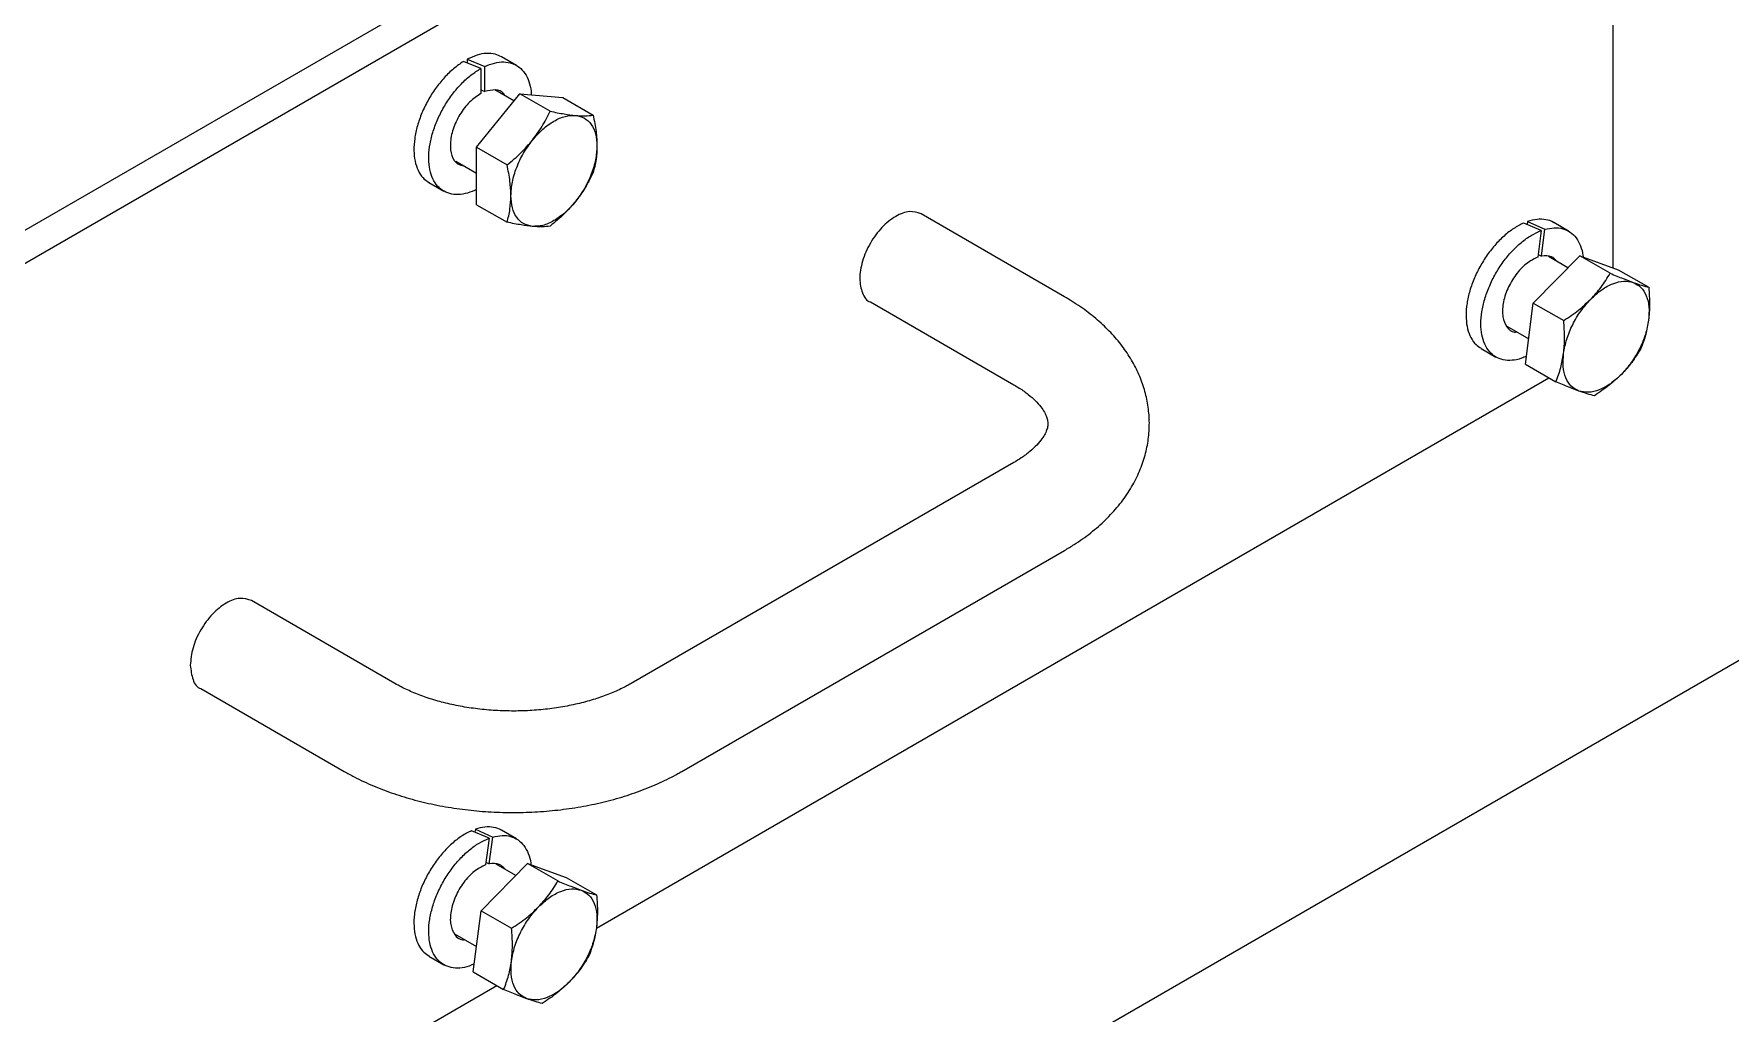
# Model space of a CAD drawing. Header units: millimetres. Extents: x 1293 to 41893, y 1011 to 26911.
# Drawn here: x 6744.7 to 6911.9, y 21828 to 21924.5 of the extents above; entities that cross this region are included whole.
import ezdxf

# ---------------------------------------------------------------- set-up
doc = ezdxf.new("R2010")
doc.units = ezdxf.units.MM
doc.header["$LTSCALE"] = 50
doc.layers.add('MAQUINAS', color=11, linetype='Continuous')

msp = doc.modelspace()

# ---------------------------------------------------------------- linework, layer by layer
at = {"layer": 'MAQUINAS', "linetype": 'Continuous', "lineweight": 25}
for p, q in [((6900.3540004, 21992.2096036), (6471.7441187, 21744.7783856)), ((6900.3540004, 21901.4167093), (6900.3540004, 21966.3221746)), ((6808.1897006, 21942.2699183), (6737.2564974, 21901.3210516)), ((6788.755212, 21921.053575), (6787.0361819, 21921.7453909)), ((6787.4109485, 21921.96117), (6787.4109485, 21921.5945678)), ((6787.4109485, 21921.96117), (6789.1299786, 21921.247272)), ((6792.256312, 21921.3641451), (6790.794958, 21922.2077668)), ((6788.755212, 21921.053575), (6788.755212, 21918.5980194)), ((6789.1299786, 21918.7751454), (6789.1299786, 21921.247272)), ((6788.3389054, 21913.2921645), (6792.581546, 21918.5699692)), ((6788.7413299, 21918.9396226), (6789.1299786, 21918.7751454)), ((6792.0113511, 21917.8606521), (6790.1459346, 21918.9375341)), ((6795.577865, 21916.8402311), (6792.581546, 21918.5699692)), ((6792.581546, 21918.5699692), (6796.8241867, 21918.1906132)), ((6796.8241867, 21918.1906132), (6799.8205057, 21916.460875)), ((6788.3389054, 21913.2921645), (6791.3352243, 21911.5624264)), ((6788.3389054, 21907.6350038), (6788.3389054, 21913.2921645)), ((6786.2706829, 21911.9373152), (6788.3389054, 21910.7433558)), ((6783.6388729, 21909.8117208), (6785.1002269, 21908.9680991)), ((6788.3389054, 21907.6350038), (6791.3352243, 21905.9052657)), ((6846.2852548, 21898.5629125), (6832.1431192, 21906.7269936)), ((6987.5638368, 21905.9197438), (6456.768383, 21599.4980507)), ((6893.2655011, 21905.087606), (6891.5493113, 21905.8282783)), ((6891.9192592, 21905.9726665), (6891.8821794, 21905.6846193)), ((6891.9192592, 21905.9726665), (6893.632417, 21905.2084411)), ((6893.2655011, 21905.087606), (6892.9283453, 21902.4684761)), ((6893.292986, 21902.5716363), (6893.632417, 21905.2084411)), ((6895.9653066, 21905.0235975), (6894.5039526, 21905.8672193)), ((6892.4899405, 21897.9478102), (6897.0672873, 21902.6062677)), ((6892.9610682, 21902.7226771), (6893.292986, 21902.5716363)), ((6895.8988064, 21901.4170813), (6893.9727332, 21902.5289797)), ((6900.0636063, 21900.8765296), (6897.0672873, 21902.6062677)), ((6897.0672873, 21902.6062677), (6900.8678874, 21901.2307184)), ((6900.8678874, 21901.2307184), (6903.8642064, 21899.5009803)), ((6827.1435255, 21898.066505), (6841.2856611, 21889.9024239)), ((6891.7131938, 21891.9138034), (6892.4899405, 21897.9478102)), ((6892.4899405, 21897.9478102), (6895.4862595, 21896.2180721)), ((6889.8659315, 21895.6624318), (6892.0345881, 21894.410493)), ((6887.3478675, 21893.4711732), (6888.8092215, 21892.6275515)), ((6891.7131938, 21891.9138034), (6894.7095128, 21890.1840653)), ((6800.1413503, 21836.3731746), (6894.0320798, 21890.575139)), ((6841.2856611, 21882.2347502), (6803.5732995, 21860.4638673)), ((6808.5728931, 21851.8033786), (6846.2852548, 21873.5742616)), ((6780.2886219, 21860.4638673), (6766.1464863, 21868.6279484)), ((6761.1468926, 21859.9674598), (6775.2890282, 21851.8033786)), ((6789.5565066, 21845.2176778), (6787.8403168, 21845.9583501)), ((6788.2102646, 21846.1027383), (6788.1731848, 21845.8146911)), ((6788.2102646, 21846.1027383), (6789.9234225, 21845.3385129)), ((6789.5565066, 21845.2176778), (6789.2193507, 21842.5985479)), ((6789.5839914, 21842.7017081), (6789.9234225, 21845.3385129)), ((6792.256312, 21845.1536693), (6790.794958, 21845.9972911)), ((6788.780946, 21838.077882), (6793.3582927, 21842.7363395)), ((6789.2520736, 21842.8527489), (6789.5839914, 21842.7017081)), ((6792.1898118, 21841.5471531), (6790.2637387, 21842.6590515)), ((6796.3546117, 21841.0066014), (6793.3582927, 21842.7363395)), ((6793.3582927, 21842.7363395), (6797.1588928, 21841.3607902)), ((6797.1588928, 21841.3607902), (6800.1552118, 21839.6310521)), ((6788.0041993, 21832.0438752), (6788.780946, 21838.077882)), ((6788.780946, 21838.077882), (6791.7772649, 21836.3481439)), ((6786.1569369, 21835.7925036), (6788.3255936, 21834.5405648)), ((6783.6388729, 21833.601245), (6785.1002269, 21832.7576233)), ((6788.0041993, 21832.0438752), (6791.0005183, 21830.3141371)), ((6696.4323557, 21776.5032464), (6790.3230852, 21830.7052108))]:
    msp.add_line(p, q, dxfattribs=at)
for points, knots in [([(6787.0361819, 21921.7453909), (6786.709744, 21921.5222201), (6786.0568684, 21921.0758786), (6785.1229109, 21920.158546), (6784.2670572, 21919.1009577), (6783.5220477, 21917.923212), (6782.9156731, 21916.6747538), (6782.4707549, 21915.4010649), (6782.2039094, 21914.1502055), (6782.1254163, 21912.9694697), (6782.2372459, 21911.9015256), (6782.538839, 21910.9926942), (6782.9990165, 21910.2637281), (6783.4304449, 21909.9632427), (6783.6417105, 21909.8160984)], [0, 0, 0, 0, 0.0836149179, 0.1672298359, 0.2508447538, 0.3344596717, 0.4180745897, 0.5016895076, 0.5853044255, 0.6689193435, 0.7525342614, 0.8361491794, 0.9197640973, 1, 1, 1, 1]), ([(6790.786966, 21922.192577), (6790.5841701, 21922.2961622), (6790.1427702, 21922.5216228), (6789.3208829, 21922.5729457), (6788.3905792, 21922.4202234), (6787.737492, 21922.1141878), (6787.4109485, 21921.96117)], [0, 0, 0, 0, 0.2207643644, 0.4805095762, 0.7402547881, 1, 1, 1, 1]), ([(6789.1299786, 21921.247272), (6789.4543325, 21921.3796295), (6790.1030404, 21921.6443445), (6791.0180187, 21921.7370909), (6791.8466783, 21921.5997861), (6792.5550668, 21921.2159844), (6793.1219049, 21920.6087291), (6793.5075443, 21919.7878533), (6793.7038579, 21919.0574579), (6793.7069776, 21918.5751623), (6793.7076625, 21918.4692774)], [0, 0, 0, 0, 0.1373380846, 0.2746761692, 0.4120142538, 0.5493523384, 0.6866904231, 0.8240285077, 0.9613665923, 1, 1, 1, 1]), ([(6788.3389054, 21909.1474922), (6788.0382739, 21909.0122644), (6787.4118552, 21908.7304934), (6786.5077991, 21908.5968054), (6785.6600386, 21908.686532), (6784.925896, 21909.0246918), (6784.3324891, 21909.5919338), (6783.9022052, 21910.3687537), (6783.6511617, 21911.3255195), (6783.5887887, 21912.4264497), (6783.717425, 21913.6301993), (6784.032243, 21914.8915724), (6784.5214287, 21916.1633308), (6785.1666179, 21917.3973585), (6785.9436152, 21918.5487863), (6786.8231893, 21919.569011), (6787.7725924, 21920.4398581), (6788.4276721, 21920.8490027), (6788.755212, 21921.053575)], [0, 0, 0, 0, 0.0579537503, 0.1207568336, 0.1835599169, 0.2463630002, 0.3091660836, 0.3719691669, 0.4347722502, 0.4975753335, 0.5603784168, 0.6231815001, 0.6859845834, 0.7487876667, 0.8115907501, 0.8743938334, 0.9371969167, 1, 1, 1, 1]), ([(6788.755212, 21918.5980194), (6788.3780078, 21918.3428368), (6787.6235994, 21917.8324715), (6786.6429811, 21916.5424718), (6785.9612323, 21915.0886192), (6785.6742197, 21913.6315582), (6785.8344642, 21912.4196208), (6786.3331389, 21911.6159291), (6786.8770837, 21911.5020112), (6787.1087931, 21911.4534845)], [0, 0, 0, 0, 0.148321782, 0.296643564, 0.444965346, 0.5932871281, 0.7416089101, 0.8899306921, 1, 1, 1, 1]), ([(6791.1251859, 21918.3722243), (6791.0920927, 21918.4374128), (6790.9042053, 21918.8075215), (6790.2071316, 21919.0407158), (6789.4890296, 21918.8636689), (6789.1299786, 21918.7751454)], [0, 0, 0, 0, 0.09657136099, 0.54828568049, 1, 1, 1, 1]), ([(6793.8354821, 21913.9825728), (6794.1601223, 21914.4186997), (6794.8416914, 21915.3343306), (6795.3248442, 21916.3226572), (6795.577865, 21916.8402311)], [0, 0, 0, 0, 0.476312925, 1, 1, 1, 1]), ([(6795.577865, 21916.8402311), (6796.0536067, 21916.7433629), (6796.9620533, 21916.5583895), (6797.7180376, 21916.4726405), (6798.0781228, 21916.4317972)], [0, 0, 0, 0, 0.523687075, 1, 1, 1, 1]), ([(6798.0781228, 21916.4317972), (6798.4027629, 21916.4114157), (6799.0843321, 21916.3686258), (6799.5674849, 21916.4291692), (6799.8205057, 21916.460875)], [0, 0, 0, 0, 0.476312925, 1, 1, 1, 1]), ([(6799.8205057, 21916.460875), (6799.9318661, 21915.91072), (6800.144513, 21914.8601784), (6800.1817206, 21913.880278), (6800.1994431, 21913.4135388)], [0, 0, 0, 0, 0.523687075, 1, 1, 1, 1]), ([(6791.3352243, 21911.5624264), (6791.8109661, 21911.9514262), (6792.7194126, 21912.694236), (6793.4753969, 21913.5669079), (6793.8354821, 21913.9825728)], [0, 0, 0, 0, 0.523687075, 1, 1, 1, 1]), ([(6800.1994431, 21913.4135388), (6800.1817206, 21912.9672615), (6800.144513, 21912.0303201), (6799.9318661, 21911.2252954), (6799.8205057, 21910.8037144)], [0, 0, 0, 0, 0.47631292503, 1, 1, 1, 1]), ([(6791.7141617, 21908.5150901), (6791.6964393, 21908.9818294), (6791.6592316, 21909.9617298), (6791.4465848, 21911.0122713), (6791.3352243, 21911.5624264)], [0, 0, 0, 0, 0.476312925, 1, 1, 1, 1]), ([(6799.8205057, 21910.8037144), (6799.5674849, 21910.2861405), (6799.0843321, 21909.2978139), (6798.4027629, 21908.382183), (6798.0781228, 21907.9460561)], [0, 0, 0, 0, 0.523687075, 1, 1, 1, 1]), ([(6791.3352243, 21905.9052657), (6791.4465848, 21906.3268467), (6791.6592316, 21907.1318714), (6791.6964393, 21908.0688128), (6791.7141617, 21908.5150901)], [0, 0, 0, 0, 0.523687075, 1, 1, 1, 1]), ([(6798.0781228, 21907.9460561), (6797.7180376, 21907.5303912), (6796.9620533, 21906.6577193), (6796.0536067, 21905.9149095), (6795.577865, 21905.5259097)], [0, 0, 0, 0, 0.476312925, 1, 1, 1, 1]), ([(6832.143088, 21906.7269218), (6831.7783817, 21906.8507657), (6831.0488945, 21907.0984787), (6829.6386127, 21906.5775716), (6828.2564926, 21905.4679196), (6827.0774095, 21903.876418), (6826.2938033, 21902.0690347), (6826.0088667, 21900.288297), (6826.3174604, 21898.9121512), (6826.7610529, 21898.140874), (6827.1434785, 21898.0665919), (6827.1435566, 21898.0665768)], [0, 0, 0, 0, 0.1249744659, 0.2499744659, 0.3749744659, 0.4999744659, 0.6249744659, 0.7499744659, 0.8749744659, 0.9999744659, 1, 1, 1, 1]), ([(6793.8354821, 21905.4968318), (6793.4753969, 21905.5376751), (6792.7194126, 21905.6234241), (6791.8109661, 21905.8083975), (6791.3352243, 21905.9052657)], [0, 0, 0, 0, 0.476312925, 1, 1, 1, 1]), ([(6795.577865, 21905.5259097), (6795.3248442, 21905.4942039), (6794.8416914, 21905.4336604), (6794.1601223, 21905.4764504), (6793.8354821, 21905.4968318)], [0, 0, 0, 0, 0.523687075, 1, 1, 1, 1]), ([(6891.5493113, 21905.8282783), (6891.2222353, 21905.6649462), (6890.5680833, 21905.3382818), (6889.5940157, 21904.5735769), (6888.6716161, 21903.6413999), (6887.833373, 21902.5556924), (6887.1113196, 21901.3628446), (6886.5323954, 21900.1061024), (6886.118397, 21898.8330853), (6885.8847473, 21897.5912866), (6885.8406071, 21896.4280003), (6885.9861826, 21895.3844219), (6886.3214195, 21894.5088881), (6886.7775217, 21893.8519381), (6887.1825073, 21893.6008396), (6887.3600211, 21893.4907778)], [0, 0, 0, 0, 0.0782449538, 0.1564899077, 0.2347348615, 0.3129798154, 0.3912247692, 0.4694697231, 0.5477146769, 0.6259596308, 0.7042045846, 0.7824495385, 0.8606944923, 0.9389394462, 1, 1, 1, 1]), ([(6891.8166356, 21892.7173711), (6891.6519124, 21892.6387488), (6891.1609752, 21892.4044248), (6890.3789032, 21892.2697432), (6889.5134653, 21892.3098974), (6888.7570024, 21892.6065346), (6888.136484, 21893.1333727), (6887.675579, 21893.8746985), (6887.3914834, 21894.8016022), (6887.2948866, 21895.8795887), (6887.3894064, 21897.0681207), (6887.6714985, 21898.3226211), (6888.1305712, 21899.595973), (6888.749411, 21900.8404989), (6889.5047349, 21902.0090795), (6890.3684109, 21903.0593937), (6891.3072209, 21903.9462902), (6892.2889317, 21904.6578783), (6892.939978, 21904.9443634), (6893.2655011, 21905.087606)], [0, 0, 0, 0, 0.030594138, 0.0911820044, 0.1517698707, 0.2123577371, 0.2729456035, 0.3335334699, 0.3941213362, 0.4547092026, 0.515297069, 0.5758849354, 0.6364728017, 0.6970606681, 0.7576485345, 0.8182364009, 0.8788242672, 0.9394121336, 1, 1, 1, 1]), ([(6894.5018905, 21905.8640471), (6894.4958529, 21905.8689817), (6894.2813633, 21906.0442872), (6893.7297867, 21906.1749761), (6892.8738431, 21906.2413954), (6892.2374538, 21906.0622428), (6891.9192592, 21905.9726665)], [0, 0, 0, 0, 0.0095622672, 0.3397081782, 0.6698540891, 1, 1, 1, 1]), ([(6893.632417, 21905.2084411), (6893.9451093, 21905.2753732), (6894.5704939, 21905.4092373), (6895.4144446, 21905.298985), (6896.1468088, 21904.9620804), (6896.7421673, 21904.3936464), (6897.1556967, 21903.6048427), (6897.3714716, 21902.9509461), (6897.3903168, 21902.5360283), (6897.3924721, 21902.4885737)], [0, 0, 0, 0, 0.1631550006, 0.3263100012, 0.4894650018, 0.6526200024, 0.815775003, 0.9789300036, 1, 1, 1, 1]), ([(6892.9283453, 21902.4684761), (6892.5507588, 21902.2825863), (6891.7955859, 21901.9108069), (6890.7282003, 21900.759754), (6889.9086497, 21899.3633025), (6889.4511143, 21897.8814749), (6889.4184465, 21896.5274565), (6889.8371161, 21895.5568459), (6890.367713, 21895.0652374), (6890.7772847, 21895.0935955), (6890.843366, 21895.0981708)], [0, 0, 0, 0, 0.1390359977, 0.2780719954, 0.4171079931, 0.5561439908, 0.6951799885, 0.8342159862, 0.9732519839, 1, 1, 1, 1]), ([(6894.8416609, 21902.0273584), (6894.6690007, 21902.2204424), (6894.2816842, 21902.6535742), (6893.645544, 21902.6008544), (6893.292986, 21902.5716363)], [0, 0, 0, 0, 0.44578561806, 1, 1, 1, 1]), ([(6898.1538703, 21898.3285449), (6898.5055198, 21898.7146932), (6899.2437939, 21899.525396), (6899.781839, 21900.4121487), (6900.0636063, 21900.8765296)], [0, 0, 0, 0, 0.47631292503, 1, 1, 1, 1]), ([(6900.0636063, 21900.8765296), (6900.5013831, 21900.6941029), (6901.3373343, 21900.3457522), (6902.0184294, 21900.0912309), (6902.3428437, 21899.9699991)], [0, 0, 0, 0, 0.523687075, 1, 1, 1, 1]), ([(6902.3428437, 21899.9699991), (6902.6318132, 21899.8692292), (6903.238493, 21899.6576668), (6903.6491504, 21899.554833), (6903.8642064, 21899.5009803)], [0, 0, 0, 0, 0.47631292503, 1, 1, 1, 1]), ([(6846.2852548, 21873.5742616), (6846.6036223, 21873.7641142), (6847.5088077, 21874.3039049), (6848.8874738, 21875.2906799), (6850.3538657, 21876.5670089), (6851.6285475, 21877.9519998), (6852.6925961, 21879.4237961), (6853.5317853, 21880.9603703), (6854.140427, 21882.5377867), (6854.5194577, 21884.133886), (6854.6743255, 21885.7295324), (6854.6125166, 21887.3085415), (6854.3421422, 21888.8569116), (6853.8709527, 21890.3638374), (6853.204935, 21891.8215624), (6852.347282, 21893.2246039), (6851.299304, 21894.5667681), (6850.0632388, 21895.8404436), (6848.6421005, 21897.0332202), (6847.3559678, 21897.9285934), (6846.5363938, 21898.414131), (6846.2852548, 21898.5629125)], [0, 0, 0, 0, 0.03272058981, 0.09303149307, 0.15328657702, 0.2128514641, 0.27121946187, 0.32801780494, 0.38313338219, 0.43672062832, 0.48912421755, 0.54079135194, 0.5921648662, 0.64363174578, 0.69567208102, 0.74870529279, 0.80304162787, 0.8588239536, 0.91598438579, 0.97425540651, 1, 1, 1, 1]), ([(6895.4862595, 21896.2180721), (6895.9907476, 21896.553879), (6896.9540865, 21897.1951148), (6897.7667758, 21897.9628586), (6898.1538703, 21898.3285449)], [0, 0, 0, 0, 0.523687075, 1, 1, 1, 1]), ([(6903.8642064, 21899.5009803), (6903.9088555, 21898.9184597), (6903.9941147, 21897.8061148), (6903.899728, 21896.7623701), (6903.8547704, 21896.265221)], [0, 0, 0, 0, 0.523687075, 1, 1, 1, 1]), ([(6895.4768236, 21892.9823128), (6895.5217812, 21893.4794618), (6895.6161679, 21894.5232065), (6895.5309087, 21895.6355514), (6895.4862595, 21896.2180721)], [0, 0, 0, 0, 0.476312925, 1, 1, 1, 1]), ([(6903.8547704, 21896.265221), (6903.7743679, 21895.7885339), (6903.6055659, 21894.7877482), (6903.2655314, 21893.9209202), (6903.0874597, 21893.4669735)], [0, 0, 0, 0, 0.476312925, 1, 1, 1, 1]), ([(6903.0874597, 21893.4669735), (6902.8056924, 21893.0025926), (6902.2676473, 21892.1158399), (6901.5293732, 21891.3051371), (6901.1777237, 21890.9189889)], [0, 0, 0, 0, 0.523687075, 1, 1, 1, 1]), ([(6894.7095128, 21890.1840653), (6894.8875845, 21890.6380119), (6895.2276191, 21891.50484), (6895.396421, 21892.5056256), (6895.4768236, 21892.9823128)], [0, 0, 0, 0, 0.523687075, 1, 1, 1, 1]), ([(6841.2856611, 21889.9024239), (6841.4676679, 21889.7938572), (6841.9946407, 21889.4795192), (6842.7373374, 21888.9427265), (6843.4455015, 21888.3136504), (6843.9698915, 21887.7181062), (6844.3271535, 21887.1797784), (6844.5376164, 21886.7124558), (6844.6339636, 21886.3578022), (6844.6329056, 21886.1589354), (6844.6324411, 21886.0716157)], [0, 0, 0, 0, 0.06928241143, 0.20059667011, 0.33127753328, 0.46219533348, 0.59496841412, 0.73296635466, 0.88274909407, 1, 1, 1, 1]), ([(6896.9887503, 21889.2775347), (6896.6643359, 21889.3987665), (6895.9832409, 21889.6532879), (6895.1472897, 21890.0016385), (6894.7095128, 21890.1840653)], [0, 0, 0, 0, 0.47631292503, 1, 1, 1, 1]), ([(6901.1777237, 21890.9189889), (6900.7906292, 21890.5533026), (6899.9779399, 21889.7855587), (6899.014601, 21889.1443229), (6898.5101129, 21888.808516)], [0, 0, 0, 0, 0.476312925, 1, 1, 1, 1]), ([(6898.5101129, 21888.808516), (6898.2950569, 21888.8623687), (6897.8843995, 21888.9652025), (6897.2777197, 21889.1767649), (6896.9887503, 21889.2775347)], [0, 0, 0, 0, 0.523687075, 1, 1, 1, 1]), ([(6844.6324411, 21886.0716157), (6844.635523, 21886.0265217), (6844.6472637, 21885.8547327), (6844.5799666, 21885.5596385), (6844.4025721, 21885.0999885), (6844.0823156, 21884.5704121), (6843.5917727, 21883.9720859), (6842.9002318, 21883.3270482), (6842.1243356, 21882.7407483), (6841.5328873, 21882.3839094), (6841.2856611, 21882.2347502)], [0, 0, 0, 0, 0.0592359177, 0.225663941, 0.3679627879, 0.4996222028, 0.6393994735, 0.7732587753, 0.905221869, 1, 1, 1, 1]), ([(6766.1464551, 21868.6278766), (6765.7817065, 21868.7516917), (6765.0521347, 21868.9993471), (6763.6424871, 21868.4788721), (6762.2579573, 21867.3675777), (6761.0878787, 21865.7822141), (6760.2706645, 21863.9519211), (6760.1643252, 21862.8217629), (6760.1111555, 21862.2566838)], [0, 0, 0, 0, 0.1666382945, 0.3333106356, 0.4999829767, 0.6666553178, 0.8333276589, 1, 1, 1, 1]), ([(6760.1111555, 21862.2566838), (6760.1716253, 21861.7690693), (6760.292565, 21860.7938402), (6760.764421, 21860.0418295), (6761.1468456, 21859.9675467), (6761.1469237, 21859.9675315)], [0, 0, 0, 0, 0.499948937, 0.9998978741, 1, 1, 1, 1]), ([(6803.5732995, 21860.4638673), (6803.3816845, 21860.3567734), (6802.8230744, 21860.0445653), (6801.7741727, 21859.5577932), (6800.3918479, 21859.0367686), (6798.8784606, 21858.5887772), (6797.2578383, 21858.2257184), (6795.5530861, 21857.9577698), (6793.7902568, 21857.7922635), (6791.9964073, 21857.7338481), (6790.1995616, 21857.7843951), (6788.42816, 21857.9429315), (6786.7102527, 21858.2055399), (6785.073156, 21858.5654175), (6783.541536, 21859.0126175), (6782.1419775, 21859.5348233), (6781.0673574, 21860.0294807), (6780.4928771, 21860.3499316), (6780.2886219, 21860.4638673)], [0, 0, 0, 0, 0.0337904838, 0.0985085474, 0.1637595372, 0.2296189578, 0.2960304902, 0.3628971953, 0.4301024652, 0.4975212123, 0.5650252905, 0.6324658748, 0.6996912205, 0.7665743634, 0.8329935798, 0.8988400509, 0.9640327996, 1, 1, 1, 1]), ([(6775.2890282, 21851.8033786), (6775.6138901, 21851.6218362), (6776.5323285, 21851.1085857), (6778.1448123, 21850.3596887), (6780.1474011, 21849.5966529), (6782.2445652, 21848.9631041), (6784.4160616, 21848.4588763), (6786.6444693, 21848.0859396), (6788.9121689, 21847.8449861), (6791.2021045, 21847.7365299), (6793.4972987, 21847.7607539), (6795.780703, 21847.9175851), (6798.0354558, 21848.206689), (6800.245044, 21848.6275353), (6802.3933083, 21849.1797053), (6804.464641, 21849.8625051), (6806.403275, 21850.6610026), (6807.7503567, 21851.3350354), (6808.4422487, 21851.7289911), (6808.5728931, 21851.8033786)], [0, 0, 0, 0, 0.03504669862, 0.09908283884, 0.16299149116, 0.22674897975, 0.29030288604, 0.35366103864, 0.41686534997, 0.47997574793, 0.5430613313, 0.6061913045, 0.66942137789, 0.73282844713, 0.79648744776, 0.86046569922, 0.92481159088, 0.98580277251, 1, 1, 1, 1]), ([(6790.7928959, 21845.9941189), (6790.7868584, 21845.9990535), (6790.5723687, 21846.174359), (6790.0207921, 21846.3050479), (6789.1648486, 21846.3714672), (6788.5284593, 21846.1923146), (6788.2102646, 21846.1027383)], [0, 0, 0, 0, 0.0095622672, 0.3397081782, 0.6698540891, 1, 1, 1, 1]), ([(6787.8403168, 21845.9583501), (6787.5132407, 21845.795018), (6786.8590887, 21845.4683536), (6785.8850211, 21844.7036487), (6784.9626215, 21843.7714717), (6784.1243784, 21842.6857642), (6783.402325, 21841.4929164), (6782.8234008, 21840.2361742), (6782.4094024, 21838.9631571), (6782.1757528, 21837.7213584), (6782.1316125, 21836.5580721), (6782.277188, 21835.5144937), (6782.6124249, 21834.6389599), (6783.0685271, 21833.9820099), (6783.4735127, 21833.7309114), (6783.6510265, 21833.6208496)], [0, 0, 0, 0, 0.0782449538, 0.1564899077, 0.2347348615, 0.3129798154, 0.3912247692, 0.4694697231, 0.5477146769, 0.6259596308, 0.7042045846, 0.7824495385, 0.8606944923, 0.9389394462, 1, 1, 1, 1]), ([(6788.1076411, 21832.8474429), (6787.9429178, 21832.7688206), (6787.4519806, 21832.5344966), (6786.6699087, 21832.399815), (6785.8044707, 21832.4399692), (6785.0480078, 21832.7366064), (6784.4274894, 21833.2634445), (6783.9665845, 21834.0047703), (6783.6824888, 21834.931674), (6783.585892, 21836.0096605), (6783.6804118, 21837.1981925), (6783.9625039, 21838.4526929), (6784.4215766, 21839.7260448), (6785.0404164, 21840.9705707), (6785.7957403, 21842.1391513), (6786.6594163, 21843.1894655), (6787.5982263, 21844.076362), (6788.5799371, 21844.7879501), (6789.2309834, 21845.0744352), (6789.5565066, 21845.2176778)], [0, 0, 0, 0, 0.030594138, 0.0911820044, 0.1517698707, 0.2123577371, 0.2729456035, 0.3335334699, 0.3941213362, 0.4547092026, 0.515297069, 0.5758849354, 0.6364728017, 0.6970606681, 0.7576485345, 0.8182364009, 0.8788242672, 0.9394121336, 1, 1, 1, 1]), ([(6789.9234225, 21845.3385129), (6790.2361147, 21845.405445), (6790.8614993, 21845.5393091), (6791.70545, 21845.4290568), (6792.4378143, 21845.0921522), (6793.0331727, 21844.5237182), (6793.4467021, 21843.7349145), (6793.662477, 21843.0810179), (6793.6813222, 21842.6661001), (6793.6834776, 21842.6186455)], [0, 0, 0, 0, 0.1631550006, 0.3263100012, 0.4894650018, 0.6526200024, 0.815775003, 0.9789300036, 1, 1, 1, 1]), ([(6789.2193507, 21842.5985479), (6788.8417643, 21842.4126581), (6788.0865913, 21842.0408787), (6787.0192057, 21840.8898258), (6786.1996551, 21839.4933743), (6785.7421197, 21838.0115467), (6785.709452, 21836.6575283), (6786.1281215, 21835.6869177), (6786.6587184, 21835.1953092), (6787.0682901, 21835.2236673), (6787.1343714, 21835.2282426)], [0, 0, 0, 0, 0.1390359977, 0.2780719954, 0.4171079931, 0.5561439908, 0.6951799885, 0.8342159862, 0.9732519839, 1, 1, 1, 1]), ([(6791.1326663, 21842.1574302), (6790.9600062, 21842.3505142), (6790.5726896, 21842.783646), (6789.9365494, 21842.7309262), (6789.5839914, 21842.7017081)], [0, 0, 0, 0, 0.4457856181, 1, 1, 1, 1]), ([(6794.4448757, 21838.4586167), (6794.7965252, 21838.844765), (6795.5347994, 21839.6554678), (6796.0728445, 21840.5422205), (6796.3546117, 21841.0066014)], [0, 0, 0, 0, 0.476312925, 1, 1, 1, 1]), ([(6796.3546117, 21841.0066014), (6796.7923886, 21840.8241747), (6797.6283397, 21840.475824), (6798.3094348, 21840.2213027), (6798.6338491, 21840.1000709)], [0, 0, 0, 0, 0.523687075, 1, 1, 1, 1]), ([(6798.6338491, 21840.1000709), (6798.9228186, 21839.999301), (6799.5294984, 21839.7877386), (6799.9401558, 21839.6849048), (6800.1552118, 21839.6310521)], [0, 0, 0, 0, 0.47631292503, 1, 1, 1, 1]), ([(6791.7772649, 21836.3481439), (6792.281753, 21836.6839508), (6793.2450919, 21837.3251866), (6794.0577813, 21838.0929304), (6794.4448757, 21838.4586167)], [0, 0, 0, 0, 0.523687075, 1, 1, 1, 1]), ([(6800.1552118, 21839.6310521), (6800.199861, 21839.0485315), (6800.2851202, 21837.9361866), (6800.1907335, 21836.8924419), (6800.1457758, 21836.3952928)], [0, 0, 0, 0, 0.523687075, 1, 1, 1, 1]), ([(6791.767829, 21833.1123846), (6791.8127866, 21833.6095336), (6791.9071733, 21834.6532783), (6791.8219141, 21835.7656232), (6791.7772649, 21836.3481439)], [0, 0, 0, 0, 0.476312925, 1, 1, 1, 1]), ([(6800.1457758, 21836.3952928), (6800.0653733, 21835.9186057), (6799.8965714, 21834.91782), (6799.5565368, 21834.050992), (6799.3784651, 21833.5970453)], [0, 0, 0, 0, 0.476312925, 1, 1, 1, 1]), ([(6791.0005183, 21830.3141371), (6791.1785899, 21830.7680837), (6791.5186245, 21831.6349118), (6791.6874264, 21832.6356974), (6791.767829, 21833.1123846)], [0, 0, 0, 0, 0.52368707497, 1, 1, 1, 1]), ([(6799.3784651, 21833.5970453), (6799.0966979, 21833.1326644), (6798.5586528, 21832.2459117), (6797.8203786, 21831.4352089), (6797.4687291, 21831.0490607)], [0, 0, 0, 0, 0.523687075, 1, 1, 1, 1]), ([(6793.2797557, 21829.4076065), (6792.9553413, 21829.5288383), (6792.2742463, 21829.7833597), (6791.4382951, 21830.1317103), (6791.0005183, 21830.3141371)], [0, 0, 0, 0, 0.476312925, 1, 1, 1, 1]), ([(6797.4687291, 21831.0490607), (6797.0816347, 21830.6833744), (6796.2689453, 21829.9156305), (6795.3056065, 21829.2743947), (6794.8011183, 21828.9385878)], [0, 0, 0, 0, 0.476312925, 1, 1, 1, 1]), ([(6794.8011183, 21828.9385878), (6794.5860624, 21828.9924405), (6794.1754049, 21829.0952743), (6793.5687251, 21829.3068367), (6793.2797557, 21829.4076065)], [0, 0, 0, 0, 0.523687075, 1, 1, 1, 1])]:
    msp.add_open_spline(points, degree=3, knots=knots, dxfattribs=at)
for points in [[(6793.8354821, 21913.9825728), (6794.1703274, 21914.3617852), (6794.8400182, 21915.1202101), (6795.9568024, 21915.9128811), (6797.0735866, 21916.4096217), (6797.7432774, 21916.4244053), (6798.0781228, 21916.4317972)], [(6798.0781228, 21916.4317972), (6798.3849706, 21916.3670283), (6798.9986664, 21916.2374906), (6799.6680263, 21915.5810417), (6800.1154506, 21914.648507), (6800.1714456, 21913.8251949), (6800.1994431, 21913.4135388)], [(6791.7141617, 21908.5150901), (6791.7421592, 21908.9590714), (6791.7981542, 21909.847034), (6792.2455785, 21911.2961538), (6792.9149385, 21912.7254293), (6793.5286342, 21913.563525), (6793.8354821, 21913.9825728)], [(6800.1994431, 21913.4135388), (6800.1714456, 21912.9695575), (6800.1154506, 21912.081595), (6799.6680263, 21910.6324751), (6798.9986664, 21909.2031997), (6798.3849706, 21908.365104), (6798.0781228, 21907.9460561)], [(6793.8354821, 21905.4968318), (6793.5286342, 21905.5616006), (6792.9149385, 21905.6911383), (6792.2455785, 21906.3475872), (6791.7981542, 21907.280122), (6791.7421592, 21908.1034341), (6791.7141617, 21908.5150901)], [(6798.0781228, 21907.9460561), (6797.7432774, 21907.5668437), (6797.0735866, 21906.8084188), (6795.9568024, 21906.0157479), (6794.8400182, 21905.5190072), (6794.1703274, 21905.5042236), (6793.8354821, 21905.4968318)], [(6898.1538703, 21898.3285449), (6898.5100061, 21898.6563893), (6899.2222778, 21899.312078), (6900.3452514, 21899.9019773), (6901.4275928, 21900.1762332), (6902.0377601, 21900.0387438), (6902.3428437, 21899.9699991)], [(6902.3428437, 21899.9699991), (6902.6125953, 21899.830694), (6903.1520985, 21899.5520837), (6903.669803, 21898.698724), (6903.9480631, 21897.6016769), (6903.885868, 21896.7107063), (6903.8547704, 21896.265221)], [(6895.4768236, 21892.9823128), (6895.5632078, 21893.4494622), (6895.7359763, 21894.3837611), (6896.3412454, 21895.8270202), (6897.1453267, 21897.1983232), (6897.8176891, 21897.9518044), (6898.1538703, 21898.3285449)], [(6903.8547704, 21896.265221), (6903.7683862, 21895.7980716), (6903.5956177, 21894.8637726), (6902.9903486, 21893.4205136), (6902.1862673, 21892.0492106), (6901.5139049, 21891.2957294), (6901.1777237, 21890.9189889)], [(6896.9887503, 21889.2775347), (6896.7189987, 21889.4168398), (6896.1794955, 21889.69545), (6895.661791, 21890.5488098), (6895.3835309, 21891.6458569), (6895.445726, 21892.5368275), (6895.4768236, 21892.9823128)], [(6901.1777237, 21890.9189889), (6900.8215879, 21890.5911445), (6900.1093162, 21889.9354558), (6898.9863426, 21889.3455565), (6897.9040012, 21889.0713006), (6897.2938339, 21889.20879), (6896.9887503, 21889.2775347)], [(6794.4448757, 21838.4586167), (6794.8010116, 21838.7864611), (6795.5132832, 21839.4421498), (6796.6362568, 21840.0320491), (6797.7185982, 21840.306305), (6798.3287655, 21840.1688156), (6798.6338491, 21840.1000709)], [(6798.6338491, 21840.1000709), (6798.9036007, 21839.9607658), (6799.4431039, 21839.6821555), (6799.9608084, 21838.8287958), (6800.2390685, 21837.7317487), (6800.1768734, 21836.8407781), (6800.1457758, 21836.3952928)], [(6791.767829, 21833.1123846), (6791.8542132, 21833.579534), (6792.0269817, 21834.5138329), (6792.6322508, 21835.957092), (6793.4363321, 21837.328395), (6794.1086945, 21838.0818762), (6794.4448757, 21838.4586167)], [(6800.1457758, 21836.3952928), (6800.0593916, 21835.9281434), (6799.8866231, 21834.9938444), (6799.281354, 21833.5505854), (6798.4772727, 21832.1792824), (6797.8049103, 21831.4258012), (6797.4687291, 21831.0490607)], [(6793.2797557, 21829.4076065), (6793.0100041, 21829.5469116), (6792.4705009, 21829.8255218), (6791.9527964, 21830.6788816), (6791.6745363, 21831.7759287), (6791.7367314, 21832.6668993), (6791.767829, 21833.1123846)], [(6797.4687291, 21831.0490607), (6797.1125933, 21830.7212163), (6796.4003216, 21830.0655276), (6795.277348, 21829.4756283), (6794.1950066, 21829.2013724), (6793.5848393, 21829.3388618), (6793.2797557, 21829.4076065)]]:
    msp.add_open_spline(points, degree=3, dxfattribs=at)

doc.saveas('drawing.dxf')
